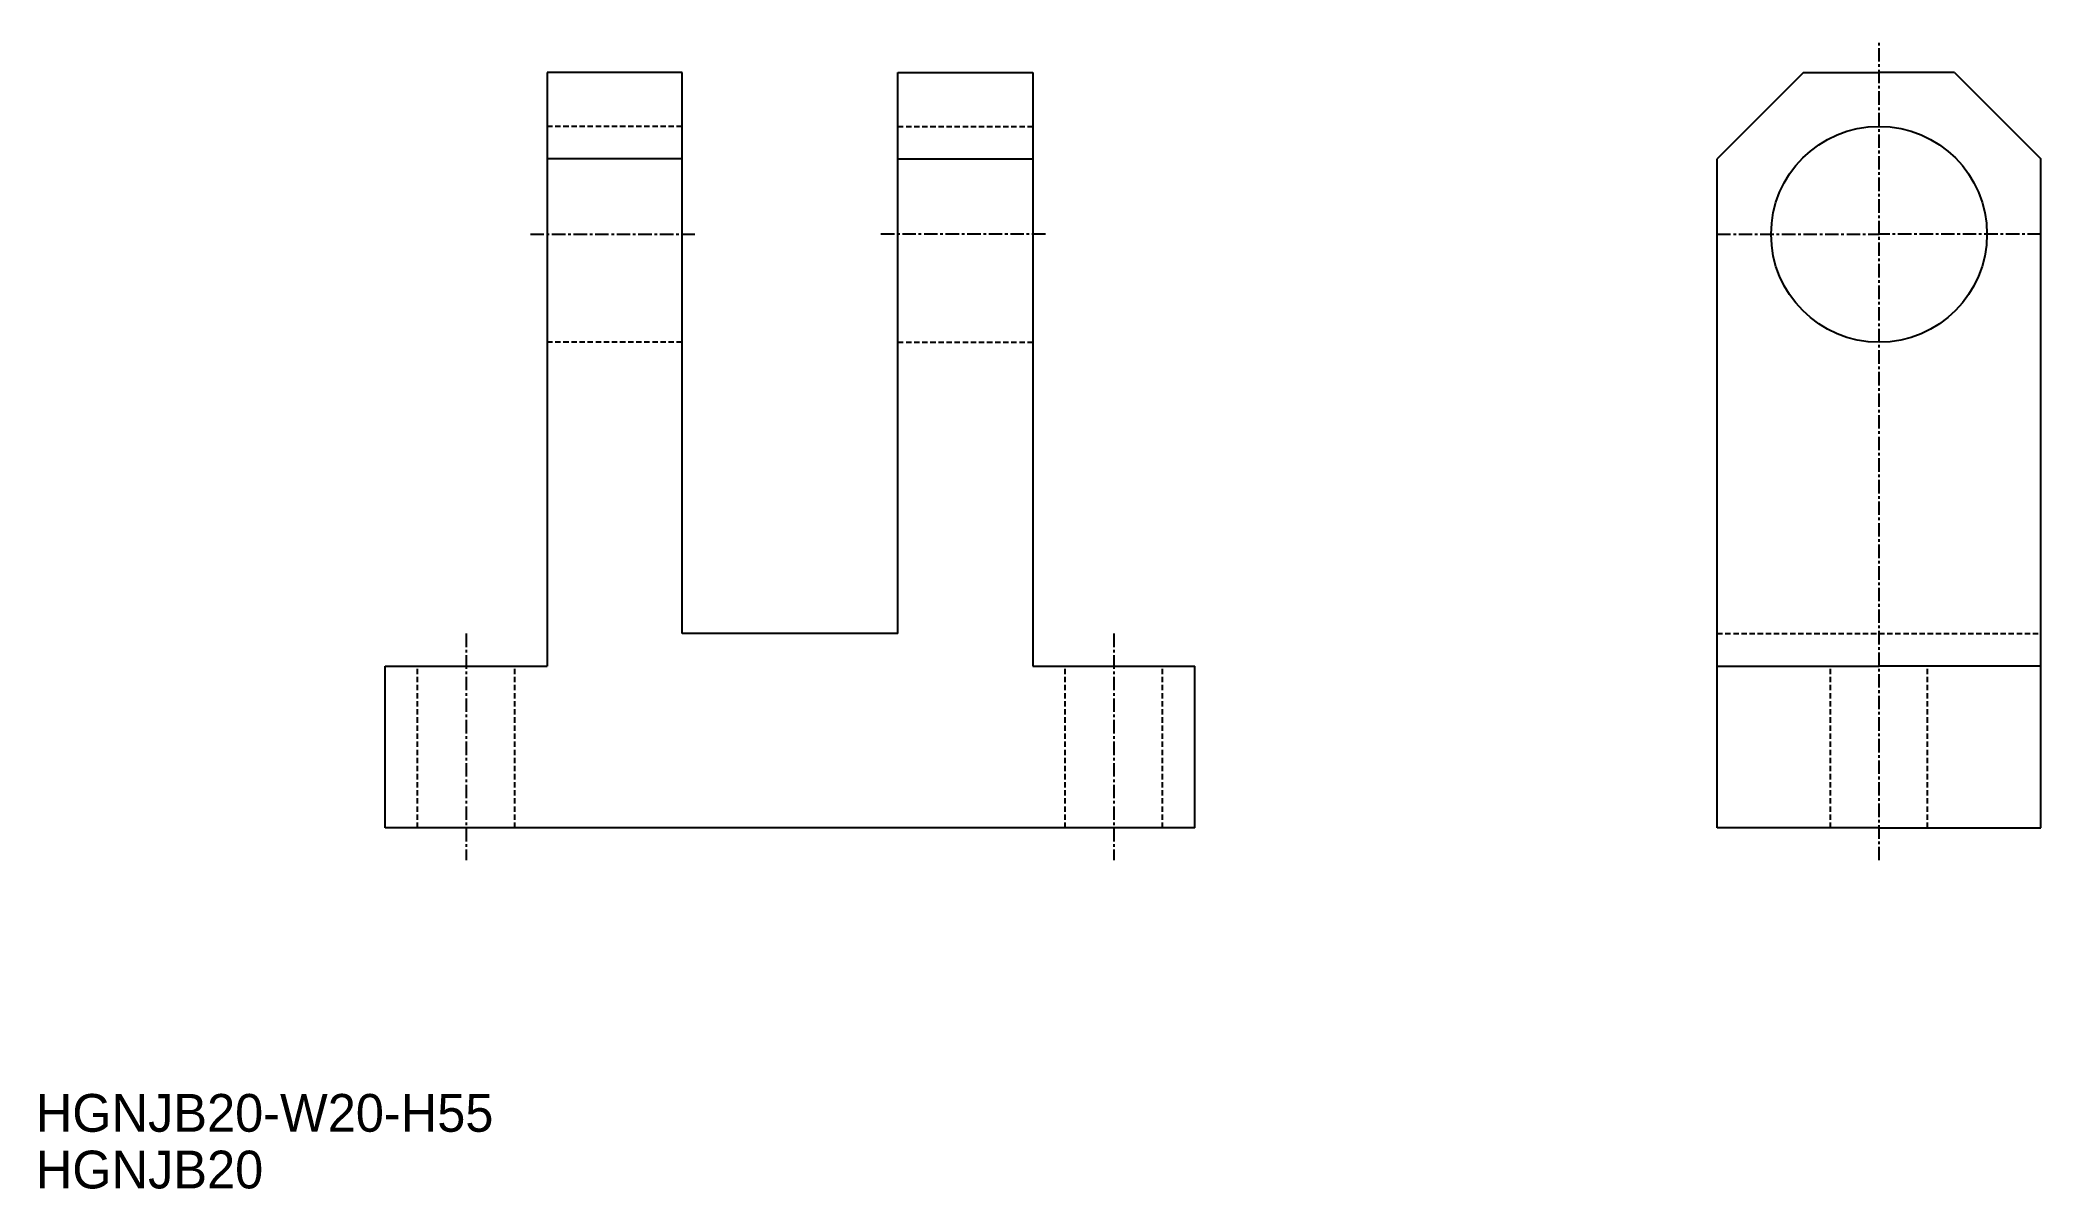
# Model space of a CAD drawing. Extents: x 1 to 186, y 1 to 107.
import ezdxf

# ---------------------------------------------------------------- set-up
doc = ezdxf.new("R2010")
doc.units = 0
doc.linetypes.add('CENTER', pattern=[2, 1.25, -0.25, 0.25, -0.25])
doc.linetypes.add('DASHED', pattern=[0.75, 0.5, -0.25])
doc.layers.get('0').update_dxf_attribs({"linetype": 'CONTINUOUS'})
doc.layers.add('CENTER', color=1, linetype='CENTER')

msp = doc.modelspace()

# ---------------------------------------------------------------- linework, layer by layer
at = {"color": 7, "linetype": 'CONTINUOUS'}
for p, q in [((47.82, 104.33), (47.82, 49.33)), ((60.32, 104.33), (47.82, 104.33)), ((60.32, 52.33), (60.32, 104.33)), ((80.32, 52.33), (80.32, 104.33)), ((80.32, 104.33), (92.82, 104.33)), ((92.82, 104.33), (92.82, 49.33)), ((164.22, 104.33), (156.22, 96.33)), ((164.22, 104.33), (171.22, 104.33)), ((178.22, 104.33), (171.22, 104.33)), ((178.22, 104.33), (186.22, 96.33)), ((60.32, 96.33), (47.82, 96.33)), ((80.32, 96.33), (92.82, 96.33)), ((156.22, 34.33), (156.22, 96.33)), ((186.22, 34.33), (186.22, 96.33)), ((80.32, 52.33), (60.32, 52.33)), ((32.82, 34.33), (32.82, 49.33)), ((32.82, 49.33), (47.82, 49.33)), ((92.82, 49.33), (107.82, 49.33)), ((107.82, 34.33), (107.82, 49.33)), ((156.22, 49.33), (171.22, 49.33)), ((186.22, 49.33), (171.22, 49.33)), ((107.82, 34.33), (32.82, 34.33)), ((171.22, 34.33), (156.22, 34.33)), ((171.22, 34.33), (186.22, 34.33))]:
    msp.add_line(p, q, dxfattribs=at)
at = {"color": 3, "linetype": 'DASHED'}
for p, q in [((60.32, 99.33), (47.82, 99.33)), ((80.32, 99.33), (92.82, 99.33)), ((60.32, 79.33), (47.82, 79.33)), ((80.32, 79.33), (92.82, 79.33)), ((156.22, 52.33), (186.22, 52.33)), ((35.82, 34.33), (35.82, 49.33)), ((44.82, 34.33), (44.82, 49.33)), ((95.82, 34.33), (95.82, 49.33)), ((104.82, 34.33), (104.82, 49.33)), ((166.72, 34.33), (166.72, 49.33)), ((175.72, 34.33), (175.72, 49.33))]:
    msp.add_line(p, q, dxfattribs=at)
at = {"color": 7, "linetype": 'CONTINUOUS'}
msp.add_circle((171.22, 89.33), 10, dxfattribs=at)
at = {"layer": 'CENTER', "color": 1, "linetype": 'CENTER'}
for p, q in [((171.22, 31.33), (171.22, 107.33)), ((46.27, 89.33), (61.77, 89.33)), ((93.99, 89.33), (78.49, 89.33)), ((156.22, 89.33), (171.22, 89.33)), ((186.22, 89.33), (171.22, 89.33)), ((40.32, 52.33), (40.32, 31.33)), ((100.32, 52.33), (100.32, 31.33))]:
    msp.add_line(p, q, dxfattribs=at)

# ---------------------------------------------------------------- texts
at = {"color": 7, "linetype": 'CONTINUOUS'}
for s, p in [('HGNJB20-W20-H55', (0.45, 6.18)), ('HGNJB20', (0.45, 0.93))]:
    msp.add_text(s, height=3.5, dxfattribs=at).set_placement(p)

doc.saveas('drawing.dxf')
